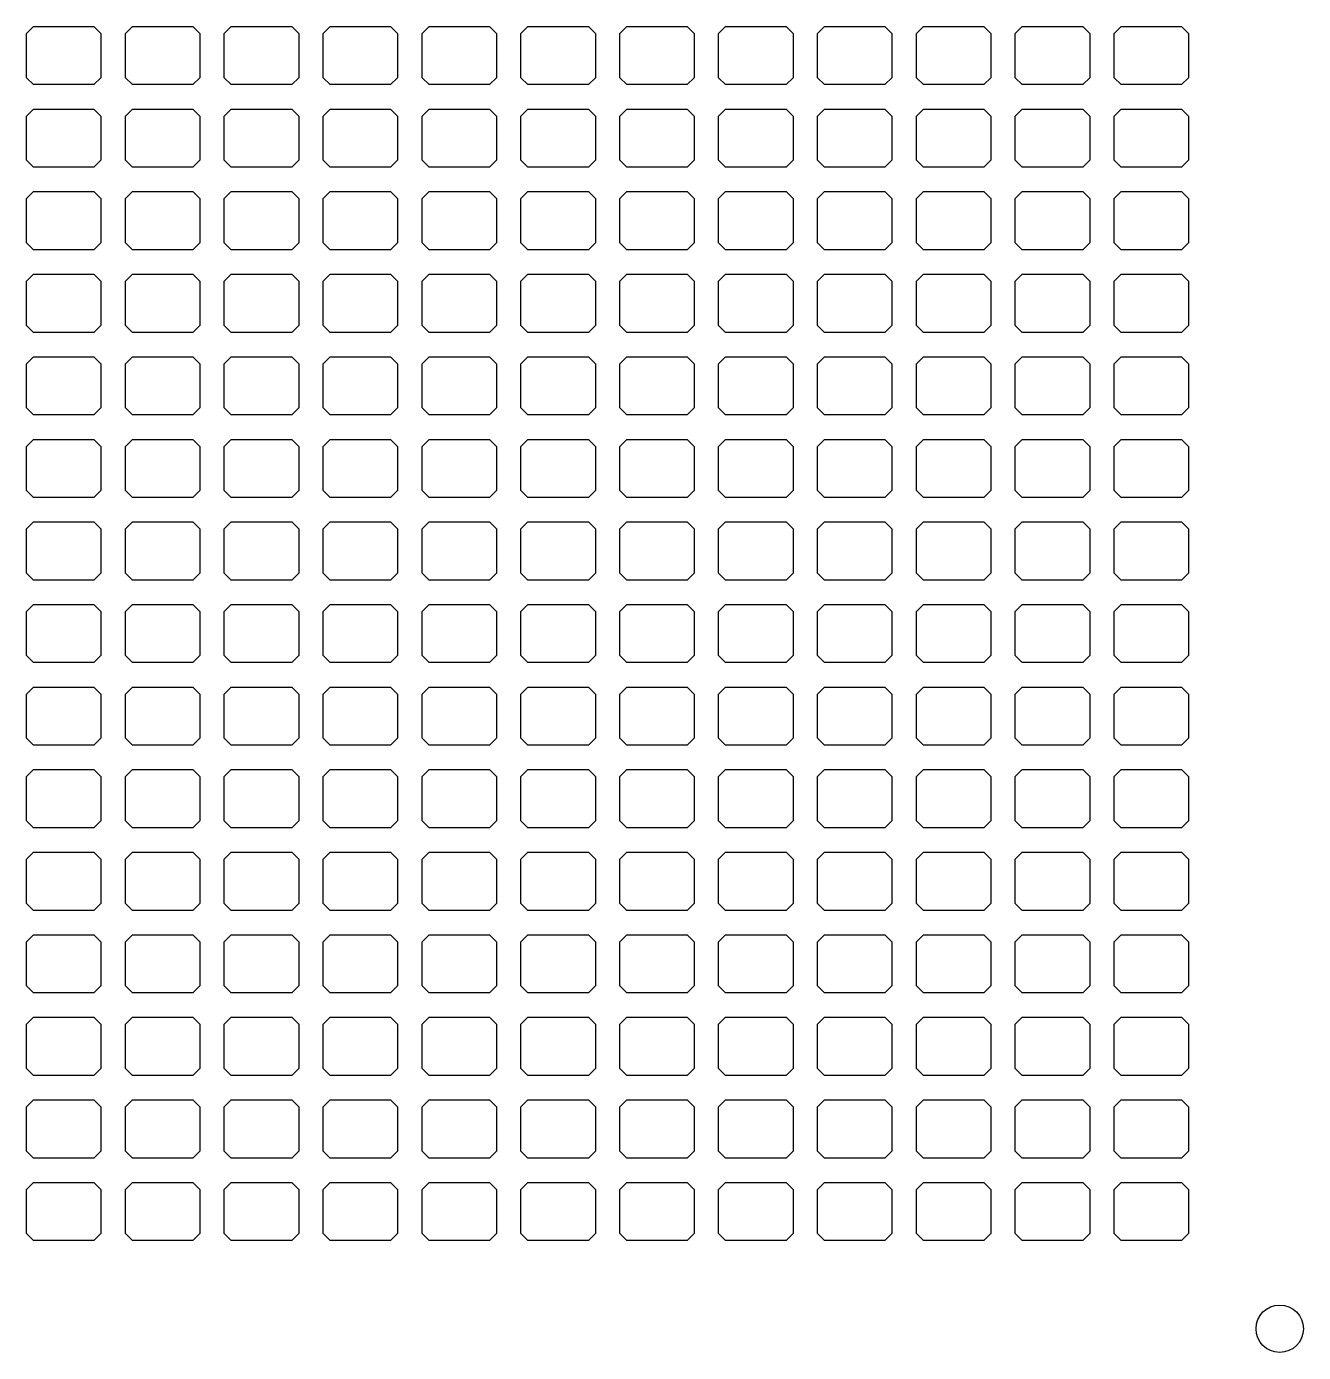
# Model space of a CAD drawing. Extents: x -774 to -659, y 133 to 248.
# Drawn here: x -713.7 to -658.8, y 132.7 to 189.7 of the extents above; entities that cross this region are included whole.
import ezdxf

# ---------------------------------------------------------------- set-up
doc = ezdxf.new("R2010")
doc.units = 0

msp = doc.modelspace()

# ---------------------------------------------------------------- linework, layer by layer
at = {"color": 1}
for points in [[(-713.368, 189.69), (-710.768, 189.69), (-710.468, 189.39), (-710.468, 187.49), (-710.768, 187.19), (-713.368, 187.19), (-713.668, 187.49), (-713.668, 189.39), (-713.368, 189.69)], [(-709.118, 189.69), (-706.518, 189.69), (-706.218, 189.39), (-706.218, 187.49), (-706.518, 187.19), (-709.118, 187.19), (-709.418, 187.49), (-709.418, 189.39), (-709.118, 189.69)], [(-704.868, 189.69), (-702.268, 189.69), (-701.968, 189.39), (-701.968, 187.49), (-702.268, 187.19), (-704.868, 187.19), (-705.168, 187.49), (-705.168, 189.39), (-704.868, 189.69)], [(-700.618, 189.69), (-698.018, 189.69), (-697.718, 189.39), (-697.718, 187.49), (-698.018, 187.19), (-700.618, 187.19), (-700.918, 187.49), (-700.918, 189.39), (-700.618, 189.69)], [(-696.368, 189.69), (-693.768, 189.69), (-693.468, 189.39), (-693.468, 187.49), (-693.768, 187.19), (-696.368, 187.19), (-696.668, 187.49), (-696.668, 189.39), (-696.368, 189.69)], [(-692.118, 189.69), (-689.518, 189.69), (-689.218, 189.39), (-689.218, 187.49), (-689.518, 187.19), (-692.118, 187.19), (-692.418, 187.49), (-692.418, 189.39), (-692.118, 189.69)], [(-687.868, 189.69), (-685.268, 189.69), (-684.968, 189.39), (-684.968, 187.49), (-685.268, 187.19), (-687.868, 187.19), (-688.168, 187.49), (-688.168, 189.39), (-687.868, 189.69)], [(-683.618, 189.69), (-681.018, 189.69), (-680.718, 189.39), (-680.718, 187.49), (-681.018, 187.19), (-683.618, 187.19), (-683.918, 187.49), (-683.918, 189.39), (-683.618, 189.69)], [(-679.368, 189.69), (-676.768, 189.69), (-676.468, 189.39), (-676.468, 187.49), (-676.768, 187.19), (-679.368, 187.19), (-679.668, 187.49), (-679.668, 189.39), (-679.368, 189.69)], [(-675.118, 189.69), (-672.518, 189.69), (-672.218, 189.39), (-672.218, 187.49), (-672.518, 187.19), (-675.118, 187.19), (-675.418, 187.49), (-675.418, 189.39), (-675.118, 189.69)], [(-670.868, 189.69), (-668.268, 189.69), (-667.968, 189.39), (-667.968, 187.49), (-668.268, 187.19), (-670.868, 187.19), (-671.168, 187.49), (-671.168, 189.39), (-670.868, 189.69)], [(-666.618, 189.69), (-664.018, 189.69), (-663.718, 189.39), (-663.718, 187.49), (-664.018, 187.19), (-666.618, 187.19), (-666.918, 187.49), (-666.918, 189.39), (-666.618, 189.69)], [(-713.368, 186.14), (-710.768, 186.14), (-710.468, 185.84), (-710.468, 183.94), (-710.768, 183.64), (-713.368, 183.64), (-713.668, 183.94), (-713.668, 185.84), (-713.368, 186.14)], [(-709.118, 186.14), (-706.518, 186.14), (-706.218, 185.84), (-706.218, 183.94), (-706.518, 183.64), (-709.118, 183.64), (-709.418, 183.94), (-709.418, 185.84), (-709.118, 186.14)], [(-704.868, 186.14), (-702.268, 186.14), (-701.968, 185.84), (-701.968, 183.94), (-702.268, 183.64), (-704.868, 183.64), (-705.168, 183.94), (-705.168, 185.84), (-704.868, 186.14)], [(-700.618, 186.14), (-698.018, 186.14), (-697.718, 185.84), (-697.718, 183.94), (-698.018, 183.64), (-700.618, 183.64), (-700.918, 183.94), (-700.918, 185.84), (-700.618, 186.14)], [(-696.368, 186.14), (-693.768, 186.14), (-693.468, 185.84), (-693.468, 183.94), (-693.768, 183.64), (-696.368, 183.64), (-696.668, 183.94), (-696.668, 185.84), (-696.368, 186.14)], [(-692.118, 186.14), (-689.518, 186.14), (-689.218, 185.84), (-689.218, 183.94), (-689.518, 183.64), (-692.118, 183.64), (-692.418, 183.94), (-692.418, 185.84), (-692.118, 186.14)], [(-687.868, 186.14), (-685.268, 186.14), (-684.968, 185.84), (-684.968, 183.94), (-685.268, 183.64), (-687.868, 183.64), (-688.168, 183.94), (-688.168, 185.84), (-687.868, 186.14)], [(-683.618, 186.14), (-681.018, 186.14), (-680.718, 185.84), (-680.718, 183.94), (-681.018, 183.64), (-683.618, 183.64), (-683.918, 183.94), (-683.918, 185.84), (-683.618, 186.14)], [(-679.368, 186.14), (-676.768, 186.14), (-676.468, 185.84), (-676.468, 183.94), (-676.768, 183.64), (-679.368, 183.64), (-679.668, 183.94), (-679.668, 185.84), (-679.368, 186.14)], [(-675.118, 186.14), (-672.518, 186.14), (-672.218, 185.84), (-672.218, 183.94), (-672.518, 183.64), (-675.118, 183.64), (-675.418, 183.94), (-675.418, 185.84), (-675.118, 186.14)], [(-670.868, 186.14), (-668.268, 186.14), (-667.968, 185.84), (-667.968, 183.94), (-668.268, 183.64), (-670.868, 183.64), (-671.168, 183.94), (-671.168, 185.84), (-670.868, 186.14)], [(-666.618, 186.14), (-664.018, 186.14), (-663.718, 185.84), (-663.718, 183.94), (-664.018, 183.64), (-666.618, 183.64), (-666.918, 183.94), (-666.918, 185.84), (-666.618, 186.14)], [(-713.368, 182.59), (-710.768, 182.59), (-710.468, 182.29), (-710.468, 180.39), (-710.768, 180.09), (-713.368, 180.09), (-713.668, 180.39), (-713.668, 182.29), (-713.368, 182.59)], [(-709.118, 182.59), (-706.518, 182.59), (-706.218, 182.29), (-706.218, 180.39), (-706.518, 180.09), (-709.118, 180.09), (-709.418, 180.39), (-709.418, 182.29), (-709.118, 182.59)], [(-704.868, 182.59), (-702.268, 182.59), (-701.968, 182.29), (-701.968, 180.39), (-702.268, 180.09), (-704.868, 180.09), (-705.168, 180.39), (-705.168, 182.29), (-704.868, 182.59)], [(-700.618, 182.59), (-698.018, 182.59), (-697.718, 182.29), (-697.718, 180.39), (-698.018, 180.09), (-700.618, 180.09), (-700.918, 180.39), (-700.918, 182.29), (-700.618, 182.59)], [(-696.368, 182.59), (-693.768, 182.59), (-693.468, 182.29), (-693.468, 180.39), (-693.768, 180.09), (-696.368, 180.09), (-696.668, 180.39), (-696.668, 182.29), (-696.368, 182.59)], [(-692.118, 182.59), (-689.518, 182.59), (-689.218, 182.29), (-689.218, 180.39), (-689.518, 180.09), (-692.118, 180.09), (-692.418, 180.39), (-692.418, 182.29), (-692.118, 182.59)], [(-687.868, 182.59), (-685.268, 182.59), (-684.968, 182.29), (-684.968, 180.39), (-685.268, 180.09), (-687.868, 180.09), (-688.168, 180.39), (-688.168, 182.29), (-687.868, 182.59)], [(-683.618, 182.59), (-681.018, 182.59), (-680.718, 182.29), (-680.718, 180.39), (-681.018, 180.09), (-683.618, 180.09), (-683.918, 180.39), (-683.918, 182.29), (-683.618, 182.59)], [(-679.368, 182.59), (-676.768, 182.59), (-676.468, 182.29), (-676.468, 180.39), (-676.768, 180.09), (-679.368, 180.09), (-679.668, 180.39), (-679.668, 182.29), (-679.368, 182.59)], [(-675.118, 182.59), (-672.518, 182.59), (-672.218, 182.29), (-672.218, 180.39), (-672.518, 180.09), (-675.118, 180.09), (-675.418, 180.39), (-675.418, 182.29), (-675.118, 182.59)], [(-670.868, 182.59), (-668.268, 182.59), (-667.968, 182.29), (-667.968, 180.39), (-668.268, 180.09), (-670.868, 180.09), (-671.168, 180.39), (-671.168, 182.29), (-670.868, 182.59)], [(-666.618, 182.59), (-664.018, 182.59), (-663.718, 182.29), (-663.718, 180.39), (-664.018, 180.09), (-666.618, 180.09), (-666.918, 180.39), (-666.918, 182.29), (-666.618, 182.59)], [(-713.368, 179.04), (-710.768, 179.04), (-710.468, 178.74), (-710.468, 176.84), (-710.768, 176.54), (-713.368, 176.54), (-713.668, 176.84), (-713.668, 178.74), (-713.368, 179.04)], [(-709.118, 179.04), (-706.518, 179.04), (-706.218, 178.74), (-706.218, 176.84), (-706.518, 176.54), (-709.118, 176.54), (-709.418, 176.84), (-709.418, 178.74), (-709.118, 179.04)], [(-704.868, 179.04), (-702.268, 179.04), (-701.968, 178.74), (-701.968, 176.84), (-702.268, 176.54), (-704.868, 176.54), (-705.168, 176.84), (-705.168, 178.74), (-704.868, 179.04)], [(-700.618, 179.04), (-698.018, 179.04), (-697.718, 178.74), (-697.718, 176.84), (-698.018, 176.54), (-700.618, 176.54), (-700.918, 176.84), (-700.918, 178.74), (-700.618, 179.04)], [(-696.368, 179.04), (-693.768, 179.04), (-693.468, 178.74), (-693.468, 176.84), (-693.768, 176.54), (-696.368, 176.54), (-696.668, 176.84), (-696.668, 178.74), (-696.368, 179.04)], [(-692.118, 179.04), (-689.518, 179.04), (-689.218, 178.74), (-689.218, 176.84), (-689.518, 176.54), (-692.118, 176.54), (-692.418, 176.84), (-692.418, 178.74), (-692.118, 179.04)], [(-687.868, 179.04), (-685.268, 179.04), (-684.968, 178.74), (-684.968, 176.84), (-685.268, 176.54), (-687.868, 176.54), (-688.168, 176.84), (-688.168, 178.74), (-687.868, 179.04)], [(-683.618, 179.04), (-681.018, 179.04), (-680.718, 178.74), (-680.718, 176.84), (-681.018, 176.54), (-683.618, 176.54), (-683.918, 176.84), (-683.918, 178.74), (-683.618, 179.04)], [(-679.368, 179.04), (-676.768, 179.04), (-676.468, 178.74), (-676.468, 176.84), (-676.768, 176.54), (-679.368, 176.54), (-679.668, 176.84), (-679.668, 178.74), (-679.368, 179.04)], [(-675.118, 179.04), (-672.518, 179.04), (-672.218, 178.74), (-672.218, 176.84), (-672.518, 176.54), (-675.118, 176.54), (-675.418, 176.84), (-675.418, 178.74), (-675.118, 179.04)], [(-670.868, 179.04), (-668.268, 179.04), (-667.968, 178.74), (-667.968, 176.84), (-668.268, 176.54), (-670.868, 176.54), (-671.168, 176.84), (-671.168, 178.74), (-670.868, 179.04)], [(-666.618, 179.04), (-664.018, 179.04), (-663.718, 178.74), (-663.718, 176.84), (-664.018, 176.54), (-666.618, 176.54), (-666.918, 176.84), (-666.918, 178.74), (-666.618, 179.04)], [(-713.368, 175.49), (-710.768, 175.49), (-710.468, 175.19), (-710.468, 173.29), (-710.768, 172.99), (-713.368, 172.99), (-713.668, 173.29), (-713.668, 175.19), (-713.368, 175.49)], [(-709.118, 175.49), (-706.518, 175.49), (-706.218, 175.19), (-706.218, 173.29), (-706.518, 172.99), (-709.118, 172.99), (-709.418, 173.29), (-709.418, 175.19), (-709.118, 175.49)], [(-704.868, 175.49), (-702.268, 175.49), (-701.968, 175.19), (-701.968, 173.29), (-702.268, 172.99), (-704.868, 172.99), (-705.168, 173.29), (-705.168, 175.19), (-704.868, 175.49)], [(-700.618, 175.49), (-698.018, 175.49), (-697.718, 175.19), (-697.718, 173.29), (-698.018, 172.99), (-700.618, 172.99), (-700.918, 173.29), (-700.918, 175.19), (-700.618, 175.49)], [(-696.368, 175.49), (-693.768, 175.49), (-693.468, 175.19), (-693.468, 173.29), (-693.768, 172.99), (-696.368, 172.99), (-696.668, 173.29), (-696.668, 175.19), (-696.368, 175.49)], [(-692.118, 175.49), (-689.518, 175.49), (-689.218, 175.19), (-689.218, 173.29), (-689.518, 172.99), (-692.118, 172.99), (-692.418, 173.29), (-692.418, 175.19), (-692.118, 175.49)], [(-687.868, 175.49), (-685.268, 175.49), (-684.968, 175.19), (-684.968, 173.29), (-685.268, 172.99), (-687.868, 172.99), (-688.168, 173.29), (-688.168, 175.19), (-687.868, 175.49)], [(-683.618, 175.49), (-681.018, 175.49), (-680.718, 175.19), (-680.718, 173.29), (-681.018, 172.99), (-683.618, 172.99), (-683.918, 173.29), (-683.918, 175.19), (-683.618, 175.49)], [(-679.368, 175.49), (-676.768, 175.49), (-676.468, 175.19), (-676.468, 173.29), (-676.768, 172.99), (-679.368, 172.99), (-679.668, 173.29), (-679.668, 175.19), (-679.368, 175.49)], [(-675.118, 175.49), (-672.518, 175.49), (-672.218, 175.19), (-672.218, 173.29), (-672.518, 172.99), (-675.118, 172.99), (-675.418, 173.29), (-675.418, 175.19), (-675.118, 175.49)], [(-670.868, 175.49), (-668.268, 175.49), (-667.968, 175.19), (-667.968, 173.29), (-668.268, 172.99), (-670.868, 172.99), (-671.168, 173.29), (-671.168, 175.19), (-670.868, 175.49)], [(-666.618, 175.49), (-664.018, 175.49), (-663.718, 175.19), (-663.718, 173.29), (-664.018, 172.99), (-666.618, 172.99), (-666.918, 173.29), (-666.918, 175.19), (-666.618, 175.49)], [(-713.368, 171.94), (-710.768, 171.94), (-710.468, 171.64), (-710.468, 169.74), (-710.768, 169.44), (-713.368, 169.44), (-713.668, 169.74), (-713.668, 171.64), (-713.368, 171.94)], [(-709.118, 171.94), (-706.518, 171.94), (-706.218, 171.64), (-706.218, 169.74), (-706.518, 169.44), (-709.118, 169.44), (-709.418, 169.74), (-709.418, 171.64), (-709.118, 171.94)], [(-704.868, 171.94), (-702.268, 171.94), (-701.968, 171.64), (-701.968, 169.74), (-702.268, 169.44), (-704.868, 169.44), (-705.168, 169.74), (-705.168, 171.64), (-704.868, 171.94)], [(-700.618, 171.94), (-698.018, 171.94), (-697.718, 171.64), (-697.718, 169.74), (-698.018, 169.44), (-700.618, 169.44), (-700.918, 169.74), (-700.918, 171.64), (-700.618, 171.94)], [(-696.368, 171.94), (-693.768, 171.94), (-693.468, 171.64), (-693.468, 169.74), (-693.768, 169.44), (-696.368, 169.44), (-696.668, 169.74), (-696.668, 171.64), (-696.368, 171.94)], [(-692.118, 171.94), (-689.518, 171.94), (-689.218, 171.64), (-689.218, 169.74), (-689.518, 169.44), (-692.118, 169.44), (-692.418, 169.74), (-692.418, 171.64), (-692.118, 171.94)], [(-687.868, 171.94), (-685.268, 171.94), (-684.968, 171.64), (-684.968, 169.74), (-685.268, 169.44), (-687.868, 169.44), (-688.168, 169.74), (-688.168, 171.64), (-687.868, 171.94)], [(-683.618, 171.94), (-681.018, 171.94), (-680.718, 171.64), (-680.718, 169.74), (-681.018, 169.44), (-683.618, 169.44), (-683.918, 169.74), (-683.918, 171.64), (-683.618, 171.94)], [(-679.368, 171.94), (-676.768, 171.94), (-676.468, 171.64), (-676.468, 169.74), (-676.768, 169.44), (-679.368, 169.44), (-679.668, 169.74), (-679.668, 171.64), (-679.368, 171.94)], [(-675.118, 171.94), (-672.518, 171.94), (-672.218, 171.64), (-672.218, 169.74), (-672.518, 169.44), (-675.118, 169.44), (-675.418, 169.74), (-675.418, 171.64), (-675.118, 171.94)], [(-670.868, 171.94), (-668.268, 171.94), (-667.968, 171.64), (-667.968, 169.74), (-668.268, 169.44), (-670.868, 169.44), (-671.168, 169.74), (-671.168, 171.64), (-670.868, 171.94)], [(-666.618, 171.94), (-664.018, 171.94), (-663.718, 171.64), (-663.718, 169.74), (-664.018, 169.44), (-666.618, 169.44), (-666.918, 169.74), (-666.918, 171.64), (-666.618, 171.94)], [(-713.368, 168.39), (-710.768, 168.39), (-710.468, 168.09), (-710.468, 166.19), (-710.768, 165.89), (-713.368, 165.89), (-713.668, 166.19), (-713.668, 168.09), (-713.368, 168.39)], [(-709.118, 168.39), (-706.518, 168.39), (-706.218, 168.09), (-706.218, 166.19), (-706.518, 165.89), (-709.118, 165.89), (-709.418, 166.19), (-709.418, 168.09), (-709.118, 168.39)], [(-704.868, 168.39), (-702.268, 168.39), (-701.968, 168.09), (-701.968, 166.19), (-702.268, 165.89), (-704.868, 165.89), (-705.168, 166.19), (-705.168, 168.09), (-704.868, 168.39)], [(-700.618, 168.39), (-698.018, 168.39), (-697.718, 168.09), (-697.718, 166.19), (-698.018, 165.89), (-700.618, 165.89), (-700.918, 166.19), (-700.918, 168.09), (-700.618, 168.39)], [(-696.368, 168.39), (-693.768, 168.39), (-693.468, 168.09), (-693.468, 166.19), (-693.768, 165.89), (-696.368, 165.89), (-696.668, 166.19), (-696.668, 168.09), (-696.368, 168.39)], [(-692.118, 168.39), (-689.518, 168.39), (-689.218, 168.09), (-689.218, 166.19), (-689.518, 165.89), (-692.118, 165.89), (-692.418, 166.19), (-692.418, 168.09), (-692.118, 168.39)], [(-687.868, 168.39), (-685.268, 168.39), (-684.968, 168.09), (-684.968, 166.19), (-685.268, 165.89), (-687.868, 165.89), (-688.168, 166.19), (-688.168, 168.09), (-687.868, 168.39)], [(-683.618, 168.39), (-681.018, 168.39), (-680.718, 168.09), (-680.718, 166.19), (-681.018, 165.89), (-683.618, 165.89), (-683.918, 166.19), (-683.918, 168.09), (-683.618, 168.39)], [(-679.368, 168.39), (-676.768, 168.39), (-676.468, 168.09), (-676.468, 166.19), (-676.768, 165.89), (-679.368, 165.89), (-679.668, 166.19), (-679.668, 168.09), (-679.368, 168.39)], [(-675.118, 168.39), (-672.518, 168.39), (-672.218, 168.09), (-672.218, 166.19), (-672.518, 165.89), (-675.118, 165.89), (-675.418, 166.19), (-675.418, 168.09), (-675.118, 168.39)], [(-670.868, 168.39), (-668.268, 168.39), (-667.968, 168.09), (-667.968, 166.19), (-668.268, 165.89), (-670.868, 165.89), (-671.168, 166.19), (-671.168, 168.09), (-670.868, 168.39)], [(-666.618, 168.39), (-664.018, 168.39), (-663.718, 168.09), (-663.718, 166.19), (-664.018, 165.89), (-666.618, 165.89), (-666.918, 166.19), (-666.918, 168.09), (-666.618, 168.39)], [(-713.368, 164.84), (-710.768, 164.84), (-710.468, 164.54), (-710.468, 162.64), (-710.768, 162.34), (-713.368, 162.34), (-713.668, 162.64), (-713.668, 164.54), (-713.368, 164.84)], [(-709.118, 164.84), (-706.518, 164.84), (-706.218, 164.54), (-706.218, 162.64), (-706.518, 162.34), (-709.118, 162.34), (-709.418, 162.64), (-709.418, 164.54), (-709.118, 164.84)], [(-704.868, 164.84), (-702.268, 164.84), (-701.968, 164.54), (-701.968, 162.64), (-702.268, 162.34), (-704.868, 162.34), (-705.168, 162.64), (-705.168, 164.54), (-704.868, 164.84)], [(-700.618, 164.84), (-698.018, 164.84), (-697.718, 164.54), (-697.718, 162.64), (-698.018, 162.34), (-700.618, 162.34), (-700.918, 162.64), (-700.918, 164.54), (-700.618, 164.84)], [(-696.368, 164.84), (-693.768, 164.84), (-693.468, 164.54), (-693.468, 162.64), (-693.768, 162.34), (-696.368, 162.34), (-696.668, 162.64), (-696.668, 164.54), (-696.368, 164.84)], [(-692.118, 164.84), (-689.518, 164.84), (-689.218, 164.54), (-689.218, 162.64), (-689.518, 162.34), (-692.118, 162.34), (-692.418, 162.64), (-692.418, 164.54), (-692.118, 164.84)], [(-687.868, 164.84), (-685.268, 164.84), (-684.968, 164.54), (-684.968, 162.64), (-685.268, 162.34), (-687.868, 162.34), (-688.168, 162.64), (-688.168, 164.54), (-687.868, 164.84)], [(-683.618, 164.84), (-681.018, 164.84), (-680.718, 164.54), (-680.718, 162.64), (-681.018, 162.34), (-683.618, 162.34), (-683.918, 162.64), (-683.918, 164.54), (-683.618, 164.84)], [(-679.368, 164.84), (-676.768, 164.84), (-676.468, 164.54), (-676.468, 162.64), (-676.768, 162.34), (-679.368, 162.34), (-679.668, 162.64), (-679.668, 164.54), (-679.368, 164.84)], [(-675.118, 164.84), (-672.518, 164.84), (-672.218, 164.54), (-672.218, 162.64), (-672.518, 162.34), (-675.118, 162.34), (-675.418, 162.64), (-675.418, 164.54), (-675.118, 164.84)], [(-670.868, 164.84), (-668.268, 164.84), (-667.968, 164.54), (-667.968, 162.64), (-668.268, 162.34), (-670.868, 162.34), (-671.168, 162.64), (-671.168, 164.54), (-670.868, 164.84)], [(-666.618, 164.84), (-664.018, 164.84), (-663.718, 164.54), (-663.718, 162.64), (-664.018, 162.34), (-666.618, 162.34), (-666.918, 162.64), (-666.918, 164.54), (-666.618, 164.84)], [(-713.368, 161.29), (-710.768, 161.29), (-710.468, 160.99), (-710.468, 159.09), (-710.768, 158.79), (-713.368, 158.79), (-713.668, 159.09), (-713.668, 160.99), (-713.368, 161.29)], [(-709.118, 161.29), (-706.518, 161.29), (-706.218, 160.99), (-706.218, 159.09), (-706.518, 158.79), (-709.118, 158.79), (-709.418, 159.09), (-709.418, 160.99), (-709.118, 161.29)], [(-704.868, 161.29), (-702.268, 161.29), (-701.968, 160.99), (-701.968, 159.09), (-702.268, 158.79), (-704.868, 158.79), (-705.168, 159.09), (-705.168, 160.99), (-704.868, 161.29)], [(-700.618, 161.29), (-698.018, 161.29), (-697.718, 160.99), (-697.718, 159.09), (-698.018, 158.79), (-700.618, 158.79), (-700.918, 159.09), (-700.918, 160.99), (-700.618, 161.29)], [(-696.368, 161.29), (-693.768, 161.29), (-693.468, 160.99), (-693.468, 159.09), (-693.768, 158.79), (-696.368, 158.79), (-696.668, 159.09), (-696.668, 160.99), (-696.368, 161.29)], [(-692.118, 161.29), (-689.518, 161.29), (-689.218, 160.99), (-689.218, 159.09), (-689.518, 158.79), (-692.118, 158.79), (-692.418, 159.09), (-692.418, 160.99), (-692.118, 161.29)], [(-687.868, 161.29), (-685.268, 161.29), (-684.968, 160.99), (-684.968, 159.09), (-685.268, 158.79), (-687.868, 158.79), (-688.168, 159.09), (-688.168, 160.99), (-687.868, 161.29)], [(-683.618, 161.29), (-681.018, 161.29), (-680.718, 160.99), (-680.718, 159.09), (-681.018, 158.79), (-683.618, 158.79), (-683.918, 159.09), (-683.918, 160.99), (-683.618, 161.29)], [(-679.368, 161.29), (-676.768, 161.29), (-676.468, 160.99), (-676.468, 159.09), (-676.768, 158.79), (-679.368, 158.79), (-679.668, 159.09), (-679.668, 160.99), (-679.368, 161.29)], [(-675.118, 161.29), (-672.518, 161.29), (-672.218, 160.99), (-672.218, 159.09), (-672.518, 158.79), (-675.118, 158.79), (-675.418, 159.09), (-675.418, 160.99), (-675.118, 161.29)], [(-670.868, 161.29), (-668.268, 161.29), (-667.968, 160.99), (-667.968, 159.09), (-668.268, 158.79), (-670.868, 158.79), (-671.168, 159.09), (-671.168, 160.99), (-670.868, 161.29)], [(-666.618, 161.29), (-664.018, 161.29), (-663.718, 160.99), (-663.718, 159.09), (-664.018, 158.79), (-666.618, 158.79), (-666.918, 159.09), (-666.918, 160.99), (-666.618, 161.29)], [(-713.368, 157.74), (-710.768, 157.74), (-710.468, 157.44), (-710.468, 155.54), (-710.768, 155.24), (-713.368, 155.24), (-713.668, 155.54), (-713.668, 157.44), (-713.368, 157.74)], [(-709.118, 157.74), (-706.518, 157.74), (-706.218, 157.44), (-706.218, 155.54), (-706.518, 155.24), (-709.118, 155.24), (-709.418, 155.54), (-709.418, 157.44), (-709.118, 157.74)], [(-704.868, 157.74), (-702.268, 157.74), (-701.968, 157.44), (-701.968, 155.54), (-702.268, 155.24), (-704.868, 155.24), (-705.168, 155.54), (-705.168, 157.44), (-704.868, 157.74)], [(-700.618, 157.74), (-698.018, 157.74), (-697.718, 157.44), (-697.718, 155.54), (-698.018, 155.24), (-700.618, 155.24), (-700.918, 155.54), (-700.918, 157.44), (-700.618, 157.74)], [(-696.368, 157.74), (-693.768, 157.74), (-693.468, 157.44), (-693.468, 155.54), (-693.768, 155.24), (-696.368, 155.24), (-696.668, 155.54), (-696.668, 157.44), (-696.368, 157.74)], [(-692.118, 157.74), (-689.518, 157.74), (-689.218, 157.44), (-689.218, 155.54), (-689.518, 155.24), (-692.118, 155.24), (-692.418, 155.54), (-692.418, 157.44), (-692.118, 157.74)], [(-687.868, 157.74), (-685.268, 157.74), (-684.968, 157.44), (-684.968, 155.54), (-685.268, 155.24), (-687.868, 155.24), (-688.168, 155.54), (-688.168, 157.44), (-687.868, 157.74)], [(-683.618, 157.74), (-681.018, 157.74), (-680.718, 157.44), (-680.718, 155.54), (-681.018, 155.24), (-683.618, 155.24), (-683.918, 155.54), (-683.918, 157.44), (-683.618, 157.74)], [(-679.368, 157.74), (-676.768, 157.74), (-676.468, 157.44), (-676.468, 155.54), (-676.768, 155.24), (-679.368, 155.24), (-679.668, 155.54), (-679.668, 157.44), (-679.368, 157.74)], [(-675.118, 157.74), (-672.518, 157.74), (-672.218, 157.44), (-672.218, 155.54), (-672.518, 155.24), (-675.118, 155.24), (-675.418, 155.54), (-675.418, 157.44), (-675.118, 157.74)], [(-670.868, 157.74), (-668.268, 157.74), (-667.968, 157.44), (-667.968, 155.54), (-668.268, 155.24), (-670.868, 155.24), (-671.168, 155.54), (-671.168, 157.44), (-670.868, 157.74)], [(-666.618, 157.74), (-664.018, 157.74), (-663.718, 157.44), (-663.718, 155.54), (-664.018, 155.24), (-666.618, 155.24), (-666.918, 155.54), (-666.918, 157.44), (-666.618, 157.74)], [(-713.368, 154.19), (-710.768, 154.19), (-710.468, 153.89), (-710.468, 151.99), (-710.768, 151.69), (-713.368, 151.69), (-713.668, 151.99), (-713.668, 153.89), (-713.368, 154.19)], [(-709.118, 154.19), (-706.518, 154.19), (-706.218, 153.89), (-706.218, 151.99), (-706.518, 151.69), (-709.118, 151.69), (-709.418, 151.99), (-709.418, 153.89), (-709.118, 154.19)], [(-704.868, 154.19), (-702.268, 154.19), (-701.968, 153.89), (-701.968, 151.99), (-702.268, 151.69), (-704.868, 151.69), (-705.168, 151.99), (-705.168, 153.89), (-704.868, 154.19)], [(-700.618, 154.19), (-698.018, 154.19), (-697.718, 153.89), (-697.718, 151.99), (-698.018, 151.69), (-700.618, 151.69), (-700.918, 151.99), (-700.918, 153.89), (-700.618, 154.19)], [(-696.368, 154.19), (-693.768, 154.19), (-693.468, 153.89), (-693.468, 151.99), (-693.768, 151.69), (-696.368, 151.69), (-696.668, 151.99), (-696.668, 153.89), (-696.368, 154.19)], [(-692.118, 154.19), (-689.518, 154.19), (-689.218, 153.89), (-689.218, 151.99), (-689.518, 151.69), (-692.118, 151.69), (-692.418, 151.99), (-692.418, 153.89), (-692.118, 154.19)], [(-687.868, 154.19), (-685.268, 154.19), (-684.968, 153.89), (-684.968, 151.99), (-685.268, 151.69), (-687.868, 151.69), (-688.168, 151.99), (-688.168, 153.89), (-687.868, 154.19)], [(-683.618, 154.19), (-681.018, 154.19), (-680.718, 153.89), (-680.718, 151.99), (-681.018, 151.69), (-683.618, 151.69), (-683.918, 151.99), (-683.918, 153.89), (-683.618, 154.19)], [(-679.368, 154.19), (-676.768, 154.19), (-676.468, 153.89), (-676.468, 151.99), (-676.768, 151.69), (-679.368, 151.69), (-679.668, 151.99), (-679.668, 153.89), (-679.368, 154.19)], [(-675.118, 154.19), (-672.518, 154.19), (-672.218, 153.89), (-672.218, 151.99), (-672.518, 151.69), (-675.118, 151.69), (-675.418, 151.99), (-675.418, 153.89), (-675.118, 154.19)], [(-670.868, 154.19), (-668.268, 154.19), (-667.968, 153.89), (-667.968, 151.99), (-668.268, 151.69), (-670.868, 151.69), (-671.168, 151.99), (-671.168, 153.89), (-670.868, 154.19)], [(-666.618, 154.19), (-664.018, 154.19), (-663.718, 153.89), (-663.718, 151.99), (-664.018, 151.69), (-666.618, 151.69), (-666.918, 151.99), (-666.918, 153.89), (-666.618, 154.19)], [(-713.368, 150.64), (-710.768, 150.64), (-710.468, 150.34), (-710.468, 148.44), (-710.768, 148.14), (-713.368, 148.14), (-713.668, 148.44), (-713.668, 150.34), (-713.368, 150.64)], [(-709.118, 150.64), (-706.518, 150.64), (-706.218, 150.34), (-706.218, 148.44), (-706.518, 148.14), (-709.118, 148.14), (-709.418, 148.44), (-709.418, 150.34), (-709.118, 150.64)], [(-704.868, 150.64), (-702.268, 150.64), (-701.968, 150.34), (-701.968, 148.44), (-702.268, 148.14), (-704.868, 148.14), (-705.168, 148.44), (-705.168, 150.34), (-704.868, 150.64)], [(-700.618, 150.64), (-698.018, 150.64), (-697.718, 150.34), (-697.718, 148.44), (-698.018, 148.14), (-700.618, 148.14), (-700.918, 148.44), (-700.918, 150.34), (-700.618, 150.64)], [(-696.368, 150.64), (-693.768, 150.64), (-693.468, 150.34), (-693.468, 148.44), (-693.768, 148.14), (-696.368, 148.14), (-696.668, 148.44), (-696.668, 150.34), (-696.368, 150.64)], [(-692.118, 150.64), (-689.518, 150.64), (-689.218, 150.34), (-689.218, 148.44), (-689.518, 148.14), (-692.118, 148.14), (-692.418, 148.44), (-692.418, 150.34), (-692.118, 150.64)], [(-687.868, 150.64), (-685.268, 150.64), (-684.968, 150.34), (-684.968, 148.44), (-685.268, 148.14), (-687.868, 148.14), (-688.168, 148.44), (-688.168, 150.34), (-687.868, 150.64)], [(-683.618, 150.64), (-681.018, 150.64), (-680.718, 150.34), (-680.718, 148.44), (-681.018, 148.14), (-683.618, 148.14), (-683.918, 148.44), (-683.918, 150.34), (-683.618, 150.64)], [(-679.368, 150.64), (-676.768, 150.64), (-676.468, 150.34), (-676.468, 148.44), (-676.768, 148.14), (-679.368, 148.14), (-679.668, 148.44), (-679.668, 150.34), (-679.368, 150.64)], [(-675.118, 150.64), (-672.518, 150.64), (-672.218, 150.34), (-672.218, 148.44), (-672.518, 148.14), (-675.118, 148.14), (-675.418, 148.44), (-675.418, 150.34), (-675.118, 150.64)], [(-670.868, 150.64), (-668.268, 150.64), (-667.968, 150.34), (-667.968, 148.44), (-668.268, 148.14), (-670.868, 148.14), (-671.168, 148.44), (-671.168, 150.34), (-670.868, 150.64)], [(-666.618, 150.64), (-664.018, 150.64), (-663.718, 150.34), (-663.718, 148.44), (-664.018, 148.14), (-666.618, 148.14), (-666.918, 148.44), (-666.918, 150.34), (-666.618, 150.64)], [(-713.368, 147.09), (-710.768, 147.09), (-710.468, 146.79), (-710.468, 144.89), (-710.768, 144.59), (-713.368, 144.59), (-713.668, 144.89), (-713.668, 146.79), (-713.368, 147.09)], [(-709.118, 147.09), (-706.518, 147.09), (-706.218, 146.79), (-706.218, 144.89), (-706.518, 144.59), (-709.118, 144.59), (-709.418, 144.89), (-709.418, 146.79), (-709.118, 147.09)], [(-704.868, 147.09), (-702.268, 147.09), (-701.968, 146.79), (-701.968, 144.89), (-702.268, 144.59), (-704.868, 144.59), (-705.168, 144.89), (-705.168, 146.79), (-704.868, 147.09)], [(-700.618, 147.09), (-698.018, 147.09), (-697.718, 146.79), (-697.718, 144.89), (-698.018, 144.59), (-700.618, 144.59), (-700.918, 144.89), (-700.918, 146.79), (-700.618, 147.09)], [(-696.368, 147.09), (-693.768, 147.09), (-693.468, 146.79), (-693.468, 144.89), (-693.768, 144.59), (-696.368, 144.59), (-696.668, 144.89), (-696.668, 146.79), (-696.368, 147.09)], [(-692.118, 147.09), (-689.518, 147.09), (-689.218, 146.79), (-689.218, 144.89), (-689.518, 144.59), (-692.118, 144.59), (-692.418, 144.89), (-692.418, 146.79), (-692.118, 147.09)], [(-687.868, 147.09), (-685.268, 147.09), (-684.968, 146.79), (-684.968, 144.89), (-685.268, 144.59), (-687.868, 144.59), (-688.168, 144.89), (-688.168, 146.79), (-687.868, 147.09)], [(-683.618, 147.09), (-681.018, 147.09), (-680.718, 146.79), (-680.718, 144.89), (-681.018, 144.59), (-683.618, 144.59), (-683.918, 144.89), (-683.918, 146.79), (-683.618, 147.09)], [(-679.368, 147.09), (-676.768, 147.09), (-676.468, 146.79), (-676.468, 144.89), (-676.768, 144.59), (-679.368, 144.59), (-679.668, 144.89), (-679.668, 146.79), (-679.368, 147.09)], [(-675.118, 147.09), (-672.518, 147.09), (-672.218, 146.79), (-672.218, 144.89), (-672.518, 144.59), (-675.118, 144.59), (-675.418, 144.89), (-675.418, 146.79), (-675.118, 147.09)], [(-670.868, 147.09), (-668.268, 147.09), (-667.968, 146.79), (-667.968, 144.89), (-668.268, 144.59), (-670.868, 144.59), (-671.168, 144.89), (-671.168, 146.79), (-670.868, 147.09)], [(-666.618, 147.09), (-664.018, 147.09), (-663.718, 146.79), (-663.718, 144.89), (-664.018, 144.59), (-666.618, 144.59), (-666.918, 144.89), (-666.918, 146.79), (-666.618, 147.09)], [(-713.368, 143.54), (-710.768, 143.54), (-710.468, 143.24), (-710.468, 141.34), (-710.768, 141.04), (-713.368, 141.04), (-713.668, 141.34), (-713.668, 143.24), (-713.368, 143.54)], [(-709.118, 143.54), (-706.518, 143.54), (-706.218, 143.24), (-706.218, 141.34), (-706.518, 141.04), (-709.118, 141.04), (-709.418, 141.34), (-709.418, 143.24), (-709.118, 143.54)], [(-704.868, 143.54), (-702.268, 143.54), (-701.968, 143.24), (-701.968, 141.34), (-702.268, 141.04), (-704.868, 141.04), (-705.168, 141.34), (-705.168, 143.24), (-704.868, 143.54)], [(-700.618, 143.54), (-698.018, 143.54), (-697.718, 143.24), (-697.718, 141.34), (-698.018, 141.04), (-700.618, 141.04), (-700.918, 141.34), (-700.918, 143.24), (-700.618, 143.54)], [(-696.368, 143.54), (-693.768, 143.54), (-693.468, 143.24), (-693.468, 141.34), (-693.768, 141.04), (-696.368, 141.04), (-696.668, 141.34), (-696.668, 143.24), (-696.368, 143.54)], [(-692.118, 143.54), (-689.518, 143.54), (-689.218, 143.24), (-689.218, 141.34), (-689.518, 141.04), (-692.118, 141.04), (-692.418, 141.34), (-692.418, 143.24), (-692.118, 143.54)], [(-687.868, 143.54), (-685.268, 143.54), (-684.968, 143.24), (-684.968, 141.34), (-685.268, 141.04), (-687.868, 141.04), (-688.168, 141.34), (-688.168, 143.24), (-687.868, 143.54)], [(-683.618, 143.54), (-681.018, 143.54), (-680.718, 143.24), (-680.718, 141.34), (-681.018, 141.04), (-683.618, 141.04), (-683.918, 141.34), (-683.918, 143.24), (-683.618, 143.54)], [(-679.368, 143.54), (-676.768, 143.54), (-676.468, 143.24), (-676.468, 141.34), (-676.768, 141.04), (-679.368, 141.04), (-679.668, 141.34), (-679.668, 143.24), (-679.368, 143.54)], [(-675.118, 143.54), (-672.518, 143.54), (-672.218, 143.24), (-672.218, 141.34), (-672.518, 141.04), (-675.118, 141.04), (-675.418, 141.34), (-675.418, 143.24), (-675.118, 143.54)], [(-670.868, 143.54), (-668.268, 143.54), (-667.968, 143.24), (-667.968, 141.34), (-668.268, 141.04), (-670.868, 141.04), (-671.168, 141.34), (-671.168, 143.24), (-670.868, 143.54)], [(-666.618, 143.54), (-664.018, 143.54), (-663.718, 143.24), (-663.718, 141.34), (-664.018, 141.04), (-666.618, 141.04), (-666.918, 141.34), (-666.918, 143.24), (-666.618, 143.54)], [(-713.368, 139.99), (-710.768, 139.99), (-710.468, 139.69), (-710.468, 137.79), (-710.768, 137.49), (-713.368, 137.49), (-713.668, 137.79), (-713.668, 139.69), (-713.368, 139.99)], [(-709.118, 139.99), (-706.518, 139.99), (-706.218, 139.69), (-706.218, 137.79), (-706.518, 137.49), (-709.118, 137.49), (-709.418, 137.79), (-709.418, 139.69), (-709.118, 139.99)], [(-704.868, 139.99), (-702.268, 139.99), (-701.968, 139.69), (-701.968, 137.79), (-702.268, 137.49), (-704.868, 137.49), (-705.168, 137.79), (-705.168, 139.69), (-704.868, 139.99)], [(-700.618, 139.99), (-698.018, 139.99), (-697.718, 139.69), (-697.718, 137.79), (-698.018, 137.49), (-700.618, 137.49), (-700.918, 137.79), (-700.918, 139.69), (-700.618, 139.99)], [(-696.368, 139.99), (-693.768, 139.99), (-693.468, 139.69), (-693.468, 137.79), (-693.768, 137.49), (-696.368, 137.49), (-696.668, 137.79), (-696.668, 139.69), (-696.368, 139.99)], [(-692.118, 139.99), (-689.518, 139.99), (-689.218, 139.69), (-689.218, 137.79), (-689.518, 137.49), (-692.118, 137.49), (-692.418, 137.79), (-692.418, 139.69), (-692.118, 139.99)], [(-687.868, 139.99), (-685.268, 139.99), (-684.968, 139.69), (-684.968, 137.79), (-685.268, 137.49), (-687.868, 137.49), (-688.168, 137.79), (-688.168, 139.69), (-687.868, 139.99)], [(-683.618, 139.99), (-681.018, 139.99), (-680.718, 139.69), (-680.718, 137.79), (-681.018, 137.49), (-683.618, 137.49), (-683.918, 137.79), (-683.918, 139.69), (-683.618, 139.99)], [(-679.368, 139.99), (-676.768, 139.99), (-676.468, 139.69), (-676.468, 137.79), (-676.768, 137.49), (-679.368, 137.49), (-679.668, 137.79), (-679.668, 139.69), (-679.368, 139.99)], [(-675.118, 139.99), (-672.518, 139.99), (-672.218, 139.69), (-672.218, 137.79), (-672.518, 137.49), (-675.118, 137.49), (-675.418, 137.79), (-675.418, 139.69), (-675.118, 139.99)], [(-670.868, 139.99), (-668.268, 139.99), (-667.968, 139.69), (-667.968, 137.79), (-668.268, 137.49), (-670.868, 137.49), (-671.168, 137.79), (-671.168, 139.69), (-670.868, 139.99)], [(-666.618, 139.99), (-664.018, 139.99), (-663.718, 139.69), (-663.718, 137.79), (-664.018, 137.49), (-666.618, 137.49), (-666.918, 137.79), (-666.918, 139.69), (-666.618, 139.99)]]:
    msp.add_lwpolyline(points, dxfattribs=at)
at = {"color": 5}
msp.add_circle((-659.8, 133.7), 1.02, dxfattribs=at)

doc.saveas('drawing.dxf')
